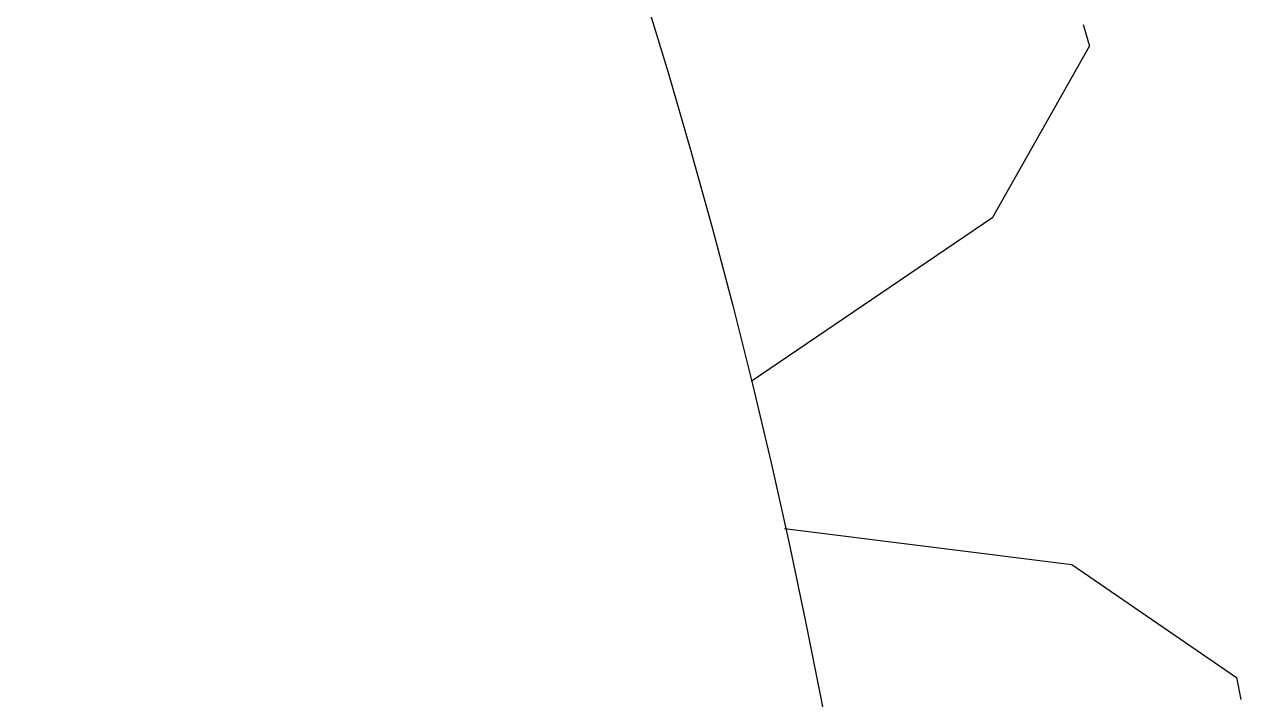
# Model space of a CAD drawing. Extents: x -381 to 213, y -63 to 250.
# Drawn here: x 128.96 to 140.61, y 161.05 to 167.52 of the extents above; entities that cross this region are included whole.
import ezdxf

# ---------------------------------------------------------------- set-up
doc = ezdxf.new("R2010")
doc.units = 0
doc.header["$MEASUREMENT"] = 0
doc.linetypes.add('K5LT_BASIC', pattern=[0])
doc.layers.add('Системный слой', color=7, linetype='Continuous')

# ---------------------------------------------------------------- blocks, each defined once
blk = doc.blocks.new('*U')
at = {"layer": 'Системный слой', "color": 5, "linetype": 'K5LT_BASIC'}
for p, q in [((157.935, 24.303), (157.995, 24.094)), ((157.935, 24.303), (157.995, 24.094)), ((159.405, 18.048), (159.445, 17.835)), ((159.405, 18.048), (159.445, 17.835))]:
    blk.add_line(p, q, dxfattribs=at)
for points in [[(154.756, 20.884), (157.069, 22.456), (157.995, 24.094)], [(154.756, 20.884), (157.069, 22.456), (157.995, 24.094)], [(155.073, 19.475), (157.826, 19.129), (159.405, 18.048)], [(155.073, 19.475), (157.826, 19.129), (159.405, 18.048)]]:
    blk.add_lwpolyline(points, dxfattribs=at)
blk = doc.blocks.new('*F')
at = {"layer": 'Системный слой', "color": 5, "linetype": 'K5LT_BASIC'}
blk.add_circle((94.013, 5.981), 62.534, dxfattribs=at)
blk.add_circle((94.013, 5.981), 62.534, dxfattribs=at)
at = {"layer": 'Системный слой'}
blk.add_blockref('*U', (0, 0), dxfattribs=at)
blk.add_blockref('*U', (0, 0), dxfattribs=at)
blk.add_blockref('*U', (0, 0), dxfattribs=at)
blk.add_blockref('*U', (0, 0), dxfattribs=at)
blk.add_blockref('*U', (0, 0), dxfattribs=at)
blk.add_blockref('*U', (0, 0), dxfattribs=at)
blk.add_blockref('*U', (0, 0), dxfattribs=at)
blk.add_blockref('*U', (0, 0), dxfattribs=at)
blk.add_blockref('*U', (0, 0), dxfattribs=at)
blk.add_blockref('*U', (0, 0), dxfattribs=at)
blk.add_blockref('*U', (0, 0), dxfattribs=at)
blk.add_blockref('*U', (0, 0), dxfattribs=at)
blk.add_blockref('*U', (0, 0), dxfattribs=at)
blk.add_blockref('*U', (0, 0), dxfattribs=at)
blk.add_blockref('*U', (0, 0), dxfattribs=at)
blk.add_blockref('*U', (0, 0), dxfattribs=at)
blk.add_blockref('*U', (0, 0), dxfattribs=at)
blk.add_blockref('*U', (0, 0), dxfattribs=at)
blk.add_blockref('*U', (0, 0), dxfattribs=at)
blk.add_blockref('*U', (0, 0), dxfattribs=at)
blk.add_blockref('*U', (0, 0), dxfattribs=at)
blk.add_blockref('*U', (0, 0), dxfattribs=at)
blk.add_blockref('*U', (0, 0), dxfattribs=at)
blk.add_blockref('*U', (0, 0), dxfattribs=at)
blk.add_blockref('*U', (0, 0), dxfattribs=at)
blk.add_blockref('*U', (0, 0), dxfattribs=at)
blk.add_blockref('*U', (0, 0), dxfattribs=at)
blk.add_blockref('*U', (0, 0), dxfattribs=at)
blk.add_blockref('*U', (0, 0), dxfattribs=at)
blk.add_blockref('*U', (0, 0), dxfattribs=at)
blk.add_blockref('*U', (0, 0), dxfattribs=at)
blk.add_blockref('*U', (0, 0), dxfattribs=at)
blk.add_blockref('*U', (0, 0), dxfattribs=at)
blk.add_blockref('*U', (0, 0), dxfattribs=at)
blk.add_blockref('*U', (0, 0), dxfattribs=at)
blk.add_blockref('*U', (0, 0), dxfattribs=at)
blk.add_blockref('*U', (0, 0), dxfattribs=at)
blk.add_blockref('*U', (0, 0), dxfattribs=at)
blk.add_blockref('*U', (0, 0), dxfattribs=at)
blk.add_blockref('*U', (0, 0), dxfattribs=at)
blk.add_blockref('*U', (0, 0), dxfattribs=at)
blk.add_blockref('*U', (0, 0), dxfattribs=at)
blk.add_blockref('*U', (0, 0), dxfattribs=at)
blk.add_blockref('*U', (0, 0), dxfattribs=at)
blk.add_blockref('*U', (0, 0), dxfattribs=at)
blk.add_blockref('*U', (0, 0), dxfattribs=at)
blk.add_blockref('*U', (0, 0), dxfattribs=at)
blk.add_blockref('*U', (0, 0), dxfattribs=at)
blk.add_blockref('*U', (0, 0), dxfattribs=at)
blk.add_blockref('*U', (0, 0), dxfattribs=at)
blk.add_blockref('*U', (0, 0), dxfattribs=at)
blk.add_blockref('*U', (0, 0), dxfattribs=at)
blk.add_blockref('*U', (0, 0), dxfattribs=at)
blk.add_blockref('*U', (0, 0), dxfattribs=at)
blk.add_blockref('*U', (0, 0), dxfattribs=at)
blk.add_blockref('*U', (0, 0), dxfattribs=at)
blk.add_blockref('*U', (0, 0), dxfattribs=at)
blk.add_blockref('*U', (0, 0), dxfattribs=at)
blk.add_blockref('*U', (0, 0), dxfattribs=at)
blk.add_blockref('*U', (0, 0), dxfattribs=at)
blk.add_blockref('*U', (0, 0), dxfattribs=at)
blk.add_blockref('*U', (0, 0), dxfattribs=at)
blk.add_blockref('*U', (0, 0), dxfattribs=at)
blk.add_blockref('*U', (0, 0), dxfattribs=at)
blk.add_blockref('*U', (0, 0), dxfattribs=at)
blk.add_blockref('*U', (0, 0), dxfattribs=at)
blk.add_blockref('*U', (0, 0), dxfattribs=at)
blk.add_blockref('*U', (0, 0), dxfattribs=at)
blk.add_blockref('*U', (0, 0), dxfattribs=at)
blk.add_blockref('*U', (0, 0), dxfattribs=at)
blk.add_blockref('*U', (0, 0), dxfattribs=at)
blk.add_blockref('*U', (0, 0), dxfattribs=at)
blk.add_blockref('*U', (0, 0), dxfattribs=at)
blk.add_blockref('*U', (0, 0), dxfattribs=at)
blk.add_blockref('*U', (0, 0), dxfattribs=at)
blk.add_blockref('*U', (0, 0), dxfattribs=at)
blk.add_blockref('*U', (0, 0), dxfattribs=at)
blk.add_blockref('*U', (0, 0), dxfattribs=at)
blk.add_blockref('*U', (0, 0), dxfattribs=at)
blk.add_blockref('*U', (0, 0), dxfattribs=at)
blk.add_blockref('*U', (0, 0), dxfattribs=at)
blk.add_blockref('*U', (0, 0), dxfattribs=at)
blk.add_blockref('*U', (0, 0), dxfattribs=at)
blk.add_blockref('*U', (0, 0), dxfattribs=at)
blk.add_blockref('*U', (0, 0), dxfattribs=at)
blk.add_blockref('*U', (0, 0), dxfattribs=at)
blk.add_blockref('*U', (0, 0), dxfattribs=at)
blk.add_blockref('*U', (0, 0), dxfattribs=at)
blk.add_blockref('*U', (0, 0), dxfattribs=at)
blk.add_blockref('*U', (0, 0), dxfattribs=at)
blk.add_blockref('*U', (0, 0), dxfattribs=at)
blk.add_blockref('*U', (0, 0), dxfattribs=at)
blk.add_blockref('*U', (0, 0), dxfattribs=at)
blk.add_blockref('*U', (0, 0), dxfattribs=at)
blk.add_blockref('*U', (0, 0), dxfattribs=at)
blk.add_blockref('*U', (0, 0), dxfattribs=at)
blk.add_blockref('*U', (0, 0), dxfattribs=at)
blk.add_blockref('*U', (0, 0), dxfattribs=at)
blk.add_blockref('*U', (0, 0), dxfattribs=at)
blk.add_blockref('*U', (0, 0), dxfattribs=at)
blk.add_blockref('*U', (0, 0), dxfattribs=at)
blk.add_blockref('*U', (0, 0), dxfattribs=at)
blk.add_blockref('*U', (0, 0), dxfattribs=at)
blk.add_blockref('*U', (0, 0), dxfattribs=at)
blk.add_blockref('*U', (0, 0), dxfattribs=at)
blk.add_blockref('*U', (0, 0), dxfattribs=at)
blk.add_blockref('*U', (0, 0), dxfattribs=at)
blk.add_blockref('*U', (0, 0), dxfattribs=at)
blk.add_blockref('*U', (0, 0), dxfattribs=at)
blk.add_blockref('*U', (0, 0), dxfattribs=at)
blk.add_blockref('*U', (0, 0), dxfattribs=at)
blk.add_blockref('*U', (0, 0), dxfattribs=at)
blk.add_blockref('*U', (0, 0), dxfattribs=at)
blk.add_blockref('*U', (0, 0), dxfattribs=at)
blk.add_blockref('*U', (0, 0), dxfattribs=at)
blk.add_blockref('*U', (0, 0), dxfattribs=at)
blk.add_blockref('*U', (0, 0), dxfattribs=at)
blk.add_blockref('*U', (0, 0), dxfattribs=at)
blk.add_blockref('*U', (0, 0), dxfattribs=at)
blk.add_blockref('*U', (0, 0), dxfattribs=at)
blk.add_blockref('*U', (0, 0), dxfattribs=at)
blk.add_blockref('*U', (0, 0), dxfattribs=at)
blk.add_blockref('*U', (0, 0), dxfattribs=at)
blk.add_blockref('*U', (0, 0), dxfattribs=at)
blk.add_blockref('*U', (0, 0), dxfattribs=at)
blk.add_blockref('*U', (0, 0), dxfattribs=at)
blk.add_blockref('*U', (0, 0), dxfattribs=at)
blk.add_blockref('*U', (0, 0), dxfattribs=at)
blk.add_blockref('*U', (0, 0), dxfattribs=at)
blk.add_blockref('*U', (0, 0), dxfattribs=at)
blk.add_blockref('*U', (0, 0), dxfattribs=at)
blk.add_blockref('*U', (0, 0), dxfattribs=at)
blk.add_blockref('*U', (0, 0), dxfattribs=at)
blk.add_blockref('*U', (0, 0), dxfattribs=at)
blk.add_blockref('*U', (0, 0), dxfattribs=at)
blk.add_blockref('*U', (0, 0), dxfattribs=at)
blk.add_blockref('*U', (0, 0), dxfattribs=at)
blk.add_blockref('*U', (0, 0), dxfattribs=at)
blk.add_blockref('*U', (0, 0), dxfattribs=at)
blk.add_blockref('*U', (0, 0), dxfattribs=at)
blk.add_blockref('*U', (0, 0), dxfattribs=at)
blk.add_blockref('*U', (0, 0), dxfattribs=at)
blk.add_blockref('*U', (0, 0), dxfattribs=at)
blk.add_blockref('*U', (0, 0), dxfattribs=at)
blk.add_blockref('*U', (0, 0), dxfattribs=at)
blk.add_blockref('*U', (0, 0), dxfattribs=at)
blk.add_blockref('*U', (0, 0), dxfattribs=at)
blk.add_blockref('*U', (0, 0), dxfattribs=at)
blk.add_blockref('*U', (0, 0), dxfattribs=at)
blk.add_blockref('*U', (0, 0), dxfattribs=at)
blk.add_blockref('*U', (0, 0), dxfattribs=at)
blk.add_blockref('*U', (0, 0), dxfattribs=at)
blk.add_blockref('*U', (0, 0), dxfattribs=at)
blk.add_blockref('*U', (0, 0), dxfattribs=at)
blk.add_blockref('*U', (0, 0), dxfattribs=at)
blk.add_blockref('*U', (0, 0), dxfattribs=at)
blk.add_blockref('*U', (0, 0), dxfattribs=at)
blk.add_blockref('*U', (0, 0), dxfattribs=at)
blk.add_blockref('*U', (0, 0), dxfattribs=at)
blk.add_blockref('*U', (0, 0), dxfattribs=at)
blk.add_blockref('*U', (0, 0), dxfattribs=at)
blk.add_blockref('*U', (0, 0), dxfattribs=at)
blk.add_blockref('*U', (0, 0), dxfattribs=at)
blk.add_blockref('*U', (0, 0), dxfattribs=at)
blk.add_blockref('*U', (0, 0), dxfattribs=at)
blk.add_blockref('*U', (0, 0), dxfattribs=at)
blk.add_blockref('*U', (0, 0), dxfattribs=at)
blk.add_blockref('*U', (0, 0), dxfattribs=at)
blk.add_blockref('*U', (0, 0), dxfattribs=at)
blk.add_blockref('*U', (0, 0), dxfattribs=at)
blk.add_blockref('*U', (0, 0), dxfattribs=at)
blk.add_blockref('*U', (0, 0), dxfattribs=at)
blk.add_blockref('*U', (0, 0), dxfattribs=at)
blk.add_blockref('*U', (0, 0), dxfattribs=at)
blk.add_blockref('*U', (0, 0), dxfattribs=at)
blk.add_blockref('*U', (0, 0), dxfattribs=at)
blk.add_blockref('*U', (0, 0), dxfattribs=at)
blk.add_blockref('*U', (0, 0), dxfattribs=at)
blk.add_blockref('*U', (0, 0), dxfattribs=at)
blk.add_blockref('*U', (0, 0), dxfattribs=at)
blk.add_blockref('*U', (0, 0), dxfattribs=at)
blk.add_blockref('*U', (0, 0), dxfattribs=at)
blk.add_blockref('*U', (0, 0), dxfattribs=at)
blk.add_blockref('*U', (0, 0), dxfattribs=at)
blk.add_blockref('*U', (0, 0), dxfattribs=at)
blk.add_blockref('*U', (0, 0), dxfattribs=at)
blk.add_blockref('*U', (0, 0), dxfattribs=at)
blk.add_blockref('*U', (0, 0), dxfattribs=at)
blk.add_blockref('*U', (0, 0), dxfattribs=at)
blk.add_blockref('*U', (0, 0), dxfattribs=at)
blk.add_blockref('*U', (0, 0), dxfattribs=at)
blk.add_blockref('*U', (0, 0), dxfattribs=at)
blk.add_blockref('*U', (0, 0), dxfattribs=at)
blk.add_blockref('*U', (0, 0), dxfattribs=at)
blk.add_blockref('*U', (0, 0), dxfattribs=at)
blk.add_blockref('*U', (0, 0), dxfattribs=at)
blk.add_blockref('*U', (0, 0), dxfattribs=at)
blk.add_blockref('*U', (0, 0), dxfattribs=at)
blk.add_blockref('*U', (0, 0), dxfattribs=at)
blk.add_blockref('*U', (0, 0), dxfattribs=at)
blk.add_blockref('*U', (0, 0), dxfattribs=at)
blk.add_blockref('*U', (0, 0), dxfattribs=at)
blk.add_blockref('*U', (0, 0), dxfattribs=at)
blk.add_blockref('*U', (0, 0), dxfattribs=at)
blk.add_blockref('*U', (0, 0), dxfattribs=at)
blk.add_blockref('*U', (0, 0), dxfattribs=at)
blk.add_blockref('*U', (0, 0), dxfattribs=at)

msp = doc.modelspace()

# ---------------------------------------------------------------- block references
at = {"layer": 'Системный слой'}
msp.add_blockref('*F', (-18.831, 143.216), dxfattribs=at)

doc.saveas('drawing.dxf')
